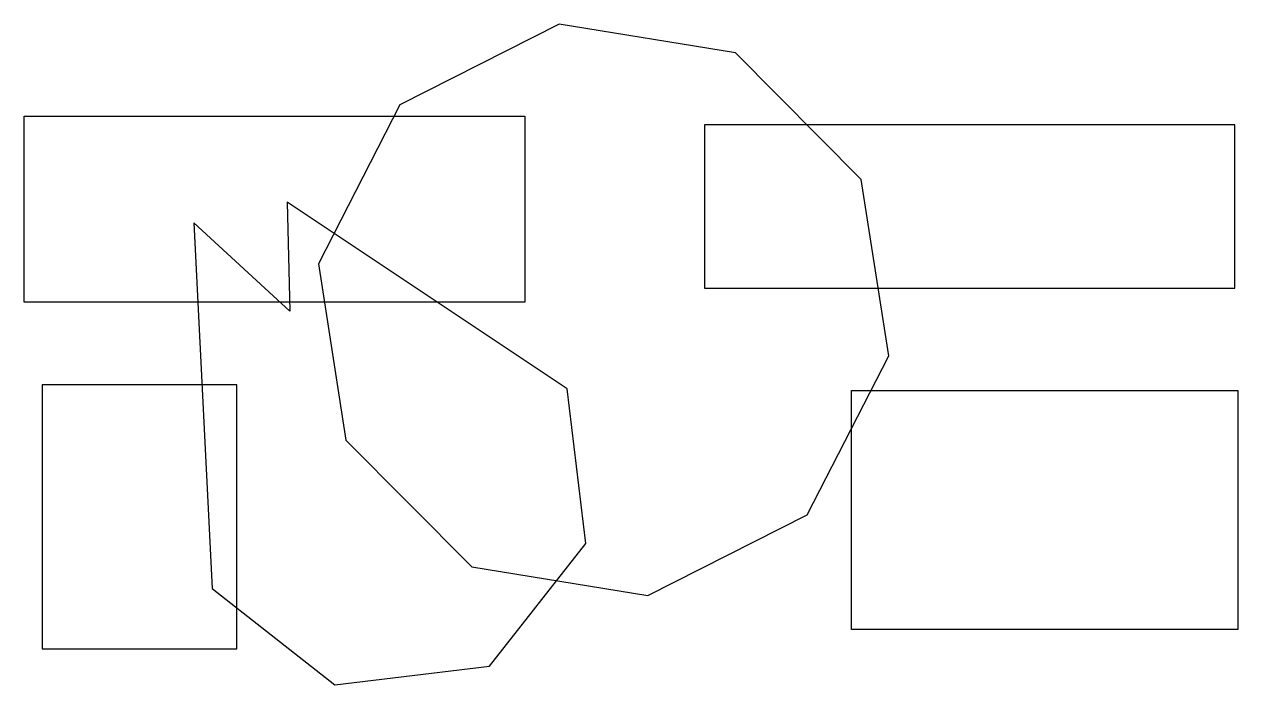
# Model space of a CAD drawing. Header units: millimetres. Extents: x 66 to 452, y -15 to 195.
import ezdxf

# ---------------------------------------------------------------- set-up
doc = ezdxf.new("R2010")
doc.units = ezdxf.units.MM

msp = doc.modelspace()

# ---------------------------------------------------------------- linework, layer by layer
for points in [[(340.77, 89.42), (332.06, 145.43), (292.09, 185.63), (236.13, 194.65), (185.56, 169.06), (159.68, 118.63), (168.39, 62.62), (208.36, 22.42), (264.32, 13.4), (314.9, 38.99)], [(450.65, 162.71), (282.3, 162.71), (282.3, 110.9), (450.65, 110.9)], [(244.57, 29.88), (238.66, 79.01), (149.78, 138.22), (150.62, 103.65), (120.07, 131.62), (125.98, 15.62), (164.89, -14.94), (214.01, -9.03)], [(71.97, -3.56), (133.74, -3.56), (133.74, 80.28), (71.97, 80.28)], [(451.6, 2.57), (328.98, 2.57), (328.98, 78.4), (451.6, 78.4)]]:
    msp.add_lwpolyline(points, close=True)
for points in [[(66.27, 165.51), (130.44, 165.51)], [(130.44, 165.51), (225.21, 165.51), (225.21, 106.43), (66.27, 106.43), (66.27, 165.51)]]:
    msp.add_lwpolyline(points)

doc.saveas('drawing.dxf')
